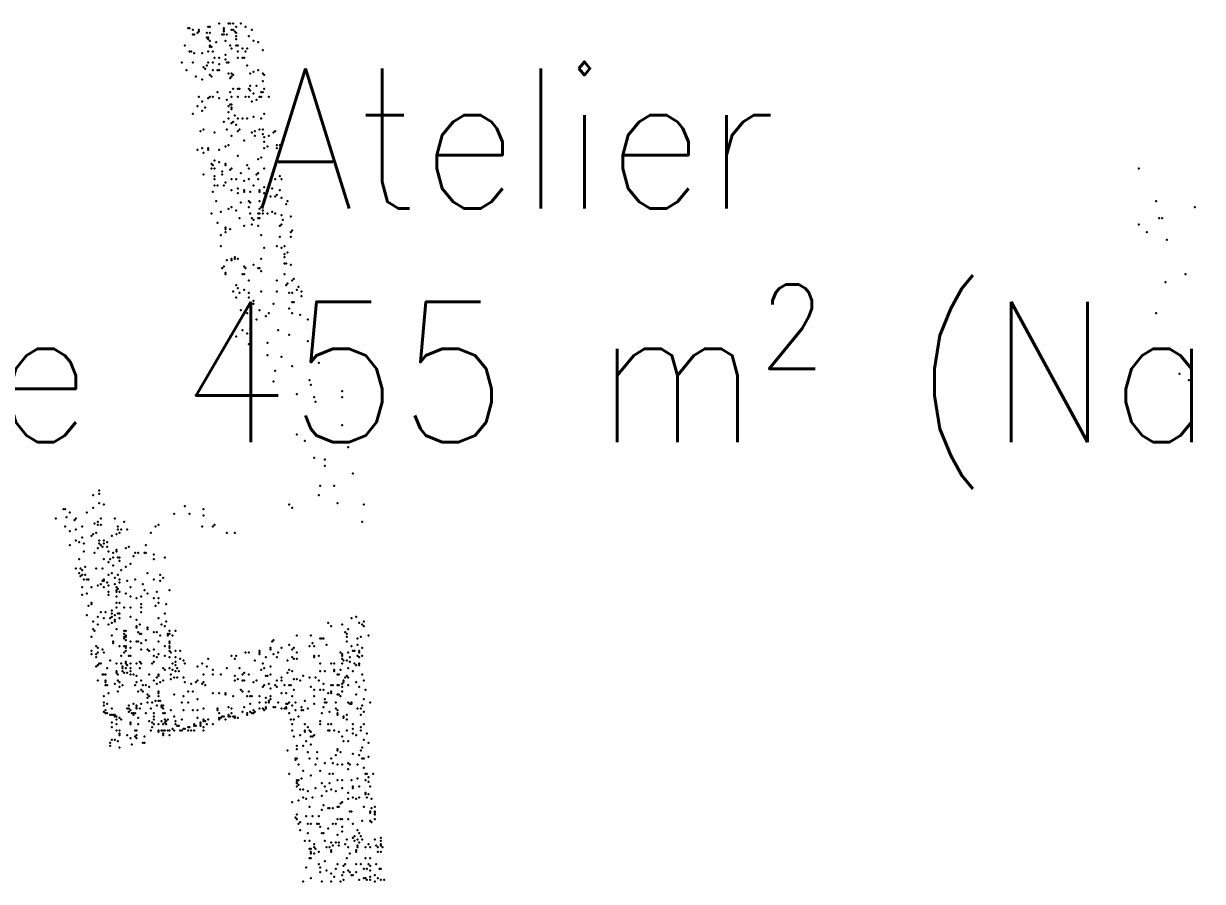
# Model space of a CAD drawing. Header units: metres. Extents: x -48 to 37.9, y -50 to 30.1.
# Drawn here: x 2.52 to 10.09, y 13.56 to 19.07 of the extents above; entities that cross this region are included whole.
import ezdxf

# ---------------------------------------------------------------- set-up
doc = ezdxf.new("R2010")
doc.units = ezdxf.units.M
doc.layers.add('NAVVIS-LABELS', color=5, linetype='Continuous')
doc.layers.add('NAVVIS-NUAGE-0', color=8, linetype='Continuous')
doc.styles.add('textstyle3', font='')
doc.styles.get('textstyle3').set_extended_font_data('Standard')

msp = doc.modelspace()

# ---------------------------------------------------------------- linework, layer by layer
at = {"layer": 'NAVVIS-NUAGE-0'}
for p in [(3.576, 19.037), (3.586, 19.037), (3.606, 19.027), (3.646, 19.027), (3.646, 19.017), (3.706, 19.047), (3.716, 19.047), (3.776, 19.067), (3.806, 19.037), (3.806, 19.027), (3.806, 19.017), (3.836, 19.067), (3.846, 19.067), (3.856, 19.027), (3.866, 19.067), (3.866, 19.027), (3.876, 19.017), (3.886, 19.047), (3.916, 19.067), (3.946, 19.047), (3.986, 19.027), (3.606, 18.997), (3.616, 18.997), (3.636, 19.007), (3.696, 19.007), (3.696, 18.977), (3.706, 18.977), (3.706, 18.967), (3.716, 19.007), (3.716, 18.957), (3.756, 18.947), (3.796, 18.997), (3.806, 18.997), (3.816, 18.957), (3.826, 18.997), (3.886, 19.007), (3.886, 18.987), (3.886, 18.967), (3.966, 18.987), (3.996, 18.957), (4.026, 18.947), (3.556, 18.927), (3.586, 18.887), (3.596, 18.887), (3.596, 18.887), (3.616, 18.877), (3.666, 18.877), (3.706, 18.887), (3.716, 18.927), (3.716, 18.917), (3.726, 18.917), (3.736, 18.887), (3.816, 18.867), (3.846, 18.927), (3.856, 18.907), (3.886, 18.927), (3.896, 18.927), (3.896, 18.887), (3.926, 18.907), (3.946, 18.887), (3.956, 18.907), (4.056, 18.897), (3.536, 18.817), (3.606, 18.817), (3.676, 18.787), (3.696, 18.797), (3.706, 18.817), (3.736, 18.817), (3.746, 18.847), (3.776, 18.847), (3.776, 18.807), (3.816, 18.837), (3.826, 18.817), (3.836, 18.817), (3.896, 18.847), (3.926, 18.847), (3.936, 18.847), (3.956, 18.797), (3.566, 18.767), (3.626, 18.727), (3.686, 18.777), (3.716, 18.737), (3.726, 18.727), (3.736, 18.767), (3.766, 18.767), (3.776, 18.767), (3.836, 18.747), (3.846, 18.717), (3.856, 18.747), (3.856, 18.727), (3.866, 18.737), (3.976, 18.747), (3.996, 18.757), (4.026, 18.767), (4.056, 18.747), (4.066, 18.737), (3.666, 18.707), (3.866, 18.647), (3.896, 18.647), (3.906, 18.647), (3.966, 18.647), (3.976, 18.667), (3.976, 18.637), (4.016, 18.667), (4.056, 18.697), (4.066, 18.647), (3.646, 18.597), (3.666, 18.567), (3.666, 18.567), (3.706, 18.587), (3.716, 18.597), (3.736, 18.597), (3.766, 18.627), (3.776, 18.587), (3.826, 18.577), (3.846, 18.627), (3.856, 18.597), (3.896, 18.597), (3.946, 18.597), (3.966, 18.597), (3.986, 18.567), (3.996, 18.617), (4.016, 18.577), (4.036, 18.597), (4.036, 18.597), (4.046, 18.627), (4.046, 18.597), (4.056, 18.627), (4.096, 18.597), (3.606, 18.487), (3.636, 18.537), (3.666, 18.507), (3.686, 18.527), (3.836, 18.537), (3.836, 18.497), (3.846, 18.547), (3.856, 18.547), (3.856, 18.527), (3.856, 18.517), (4.066, 18.487), (3.806, 18.437), (3.836, 18.457), (3.856, 18.427), (3.866, 18.437), (3.876, 18.477), (3.886, 18.417), (3.896, 18.457), (3.926, 18.457), (3.956, 18.457), (3.996, 18.467), (4.046, 18.457), (3.656, 18.377), (3.676, 18.387), (3.746, 18.367), (3.826, 18.387), (3.856, 18.347), (3.896, 18.377), (3.906, 18.387), (3.986, 18.367), (4.006, 18.377), (4.006, 18.347), (4.036, 18.387), (4.056, 18.387), (4.056, 18.357), (4.066, 18.337), (4.096, 18.347), (4.126, 18.367), (4.136, 18.377), (3.636, 18.257), (3.666, 18.267), (3.706, 18.267), (3.706, 18.257), (3.776, 18.257), (3.816, 18.277), (3.836, 18.287), (3.936, 18.317), (4.066, 18.307), (4.066, 18.267), (4.086, 18.277), (4.146, 18.287), (4.146, 18.267), (4.166, 18.287), (3.676, 18.237), (3.746, 18.187), (3.896, 18.217), (4.026, 18.197), (4.046, 18.207), (3.726, 18.167), (3.726, 18.137), (3.736, 18.157), (3.746, 18.137), (3.776, 18.177), (3.796, 18.117), (3.816, 18.167), (3.816, 18.157), (3.846, 18.127), (3.856, 18.137), (3.916, 18.107), (3.956, 18.157), (3.966, 18.137), (4.026, 18.107), (4.066, 18.137), (9.686, 18.137), (3.676, 18.097), (3.746, 18.087), (3.746, 18.067), (3.796, 18.097), (3.816, 18.047), (3.856, 18.067), (3.886, 18.067), (3.936, 18.057), (3.966, 18.067), (4.016, 18.097), (4.026, 18.067), (4.136, 18.067), (4.166, 18.087), (4.176, 18.067), (3.736, 17.987), (3.746, 18.027), (3.766, 18.027), (3.806, 18.027), (3.856, 17.997), (3.896, 18.007), (3.896, 17.977), (3.936, 17.997), (3.936, 17.987), (3.976, 17.987), (3.996, 18.027), (4.036, 17.997), (4.036, 17.987), (4.066, 18.017), (4.066, 17.977), (4.106, 17.957), (4.116, 18.007), (4.136, 17.957), (4.146, 17.967), (4.166, 17.997), (3.756, 17.927), (3.836, 17.877), (3.856, 17.887), (3.916, 17.917), (3.966, 17.927), (3.966, 17.887), (3.976, 17.917), (4.036, 17.927), (4.036, 17.877), (4.046, 17.887), (4.176, 17.947), (4.206, 17.907), (4.216, 17.927), (9.796, 17.927), (10.046, 17.887), (3.726, 17.847), (3.786, 17.857), (3.886, 17.867), (3.906, 17.817), (3.906, 17.817), (3.976, 17.847), (3.986, 17.817), (3.996, 17.807), (4.026, 17.847), (4.026, 17.817), (4.036, 17.847), (4.036, 17.817), (4.056, 17.867), (4.056, 17.847), (4.086, 17.847), (4.116, 17.857), (4.136, 17.847), (4.176, 17.837), (4.186, 17.807), (4.236, 17.827), (9.816, 17.817), (9.836, 17.817), (3.766, 17.787), (3.816, 17.757), (3.816, 17.747), (3.816, 17.727), (3.846, 17.747), (3.936, 17.767), (3.986, 17.777), (4.026, 17.767), (4.166, 17.767), (4.176, 17.777), (4.236, 17.727), (4.246, 17.737), (9.686, 17.777), (9.736, 17.727), (3.786, 17.707), (4.046, 17.707), (4.166, 17.697), (4.236, 17.697), (9.866, 17.677), (3.786, 17.637), (4.066, 17.627), (4.146, 17.637), (4.176, 17.627), (4.196, 17.637), (4.196, 17.587), (4.216, 17.597), (3.806, 17.507), (3.826, 17.547), (3.856, 17.557), (3.856, 17.547), (3.876, 17.567), (3.876, 17.557), (3.896, 17.557), (3.936, 17.507), (3.996, 17.517), (4.046, 17.557), (4.196, 17.567), (4.196, 17.527), (4.206, 17.527), (4.236, 17.517), (3.796, 17.497), (3.816, 17.467), (3.816, 17.457), (3.926, 17.457), (3.936, 17.457), (3.946, 17.497), (4.026, 17.497), (4.036, 17.497), (4.046, 17.477), (4.196, 17.457), (4.256, 17.427), (9.986, 17.457), (3.866, 17.347), (3.886, 17.387), (3.896, 17.367), (3.936, 17.357), (3.936, 17.357), (3.966, 17.417), (4.046, 17.347), (4.146, 17.417), (4.146, 17.347), (4.206, 17.387), (4.216, 17.397), (4.246, 17.417), (4.276, 17.357), (4.286, 17.377), (4.306, 17.347), (9.856, 17.407), (3.886, 17.307), (3.906, 17.337), (3.966, 17.337), (3.966, 17.307), (3.996, 17.287), (4.226, 17.337), (4.246, 17.337), (4.246, 17.277), (4.256, 17.277), (4.306, 17.317), (3.916, 17.227), (3.956, 17.207), (3.996, 17.267), (4.036, 17.227), (4.096, 17.207), (4.126, 17.267), (4.226, 17.237), (4.246, 17.207), (4.296, 17.197), (9.796, 17.207), (4.016, 17.167), (4.076, 17.187), (4.346, 17.167), (3.886, 17.057), (3.926, 17.097), (3.956, 17.077), (3.976, 17.107), (4.156, 17.097), (4.226, 17.067), (3.966, 17.007), (4.086, 17.017), (4.346, 17.027), (4.086, 16.937), (4.176, 16.927), (4.136, 16.837), (4.246, 16.867), (4.416, 16.887), (9.946, 16.817), (4.126, 16.767), (4.356, 16.777), (4.366, 16.747), (10.006, 16.777), (4.276, 16.687), (4.386, 16.667), (4.566, 16.707), (4.566, 16.667), (4.396, 16.637), (4.356, 16.497), (4.566, 16.487), (4.276, 16.427), (4.326, 16.387), (4.606, 16.347), (4.386, 16.277), (4.456, 16.267), (4.456, 16.227), (4.636, 16.177), (3.006, 16.067), (4.426, 16.097), (4.516, 16.097), (2.966, 16.037), (3.006, 16.047), (3.006, 15.987), (4.416, 16.037), (4.536, 15.987), (2.776, 15.947), (2.786, 15.947), (2.816, 15.927), (2.926, 15.927), (2.966, 15.957), (3.036, 15.977), (3.486, 15.917), (3.556, 15.967), (3.586, 15.917), (3.676, 15.947), (4.226, 15.977), (4.246, 15.957), (4.706, 15.977), (2.726, 15.887), (2.786, 15.837), (2.796, 15.897), (2.846, 15.877), (2.856, 15.887), (2.896, 15.837), (2.976, 15.857), (2.996, 15.867), (2.996, 15.847), (3.016, 15.887), (3.016, 15.847), (3.106, 15.887), (3.126, 15.837), (3.166, 15.867), (3.366, 15.837), (3.386, 15.847), (3.666, 15.837), (3.676, 15.907), (3.736, 15.837), (3.746, 15.847), (4.696, 15.867), (2.816, 15.807), (2.856, 15.817), (2.896, 15.767), (2.956, 15.777), (2.966, 15.787), (2.986, 15.797), (3.086, 15.777), (3.116, 15.787), (3.126, 15.817), (3.136, 15.797), (3.146, 15.817), (3.186, 15.817), (3.336, 15.797), (3.826, 15.797), (3.876, 15.797), (2.816, 15.717), (2.856, 15.747), (2.876, 15.737), (2.906, 15.727), (2.996, 15.697), (3.006, 15.747), (3.006, 15.727), (3.016, 15.717), (3.026, 15.707), (3.036, 15.747), (3.036, 15.727), (3.056, 15.737), (3.056, 15.707), (3.056, 15.707), (3.116, 15.687), (3.176, 15.697), (3.196, 15.707), (3.306, 15.717), (2.876, 15.627), (2.906, 15.677), (2.976, 15.667), (3.036, 15.627), (3.066, 15.677), (3.066, 15.607), (3.076, 15.627), (3.096, 15.667), (3.096, 15.637), (3.116, 15.677), (3.126, 15.637), (3.136, 15.637), (3.136, 15.617), (3.226, 15.647), (3.236, 15.667), (3.256, 15.667), (3.296, 15.667), (3.306, 15.667), (3.356, 15.657), (3.356, 15.627), (3.426, 15.637), (2.856, 15.567), (2.876, 15.537), (2.886, 15.567), (2.896, 15.557), (2.916, 15.577), (2.986, 15.567), (3.026, 15.567), (3.086, 15.537), (3.096, 15.587), (3.146, 15.557), (3.176, 15.577), (3.206, 15.597), (3.316, 15.537), (2.886, 15.517), (2.896, 15.527), (2.906, 15.497), (2.916, 15.527), (2.926, 15.497), (2.936, 15.497), (2.996, 15.457), (3.016, 15.467), (3.026, 15.487), (3.036, 15.497), (3.036, 15.487), (3.056, 15.477), (3.066, 15.527), (3.066, 15.527), (3.066, 15.457), (3.106, 15.507), (3.106, 15.467), (3.126, 15.527), (3.136, 15.497), (3.136, 15.477), (3.186, 15.487), (3.236, 15.497), (3.286, 15.467), (3.356, 15.497), (3.396, 15.527), (3.396, 15.487), (3.416, 15.507), (2.896, 15.447), (2.896, 15.397), (2.926, 15.407), (2.956, 15.447), (3.036, 15.447), (3.066, 15.417), (3.066, 15.397), (3.116, 15.447), (3.116, 15.427), (3.116, 15.417), (3.116, 15.387), (3.126, 15.437), (3.136, 15.417), (3.176, 15.407), (3.206, 15.447), (3.206, 15.387), (3.276, 15.387), (3.296, 15.427), (3.316, 15.407), (3.376, 15.417), (3.456, 15.427), (2.936, 15.327), (2.956, 15.347), (2.956, 15.337), (3.116, 15.347), (3.116, 15.317), (3.136, 15.347), (3.166, 15.317), (3.206, 15.317), (3.246, 15.377), (3.276, 15.337), (3.276, 15.317), (3.356, 15.377), (3.366, 15.327), (3.386, 15.377), (3.386, 15.347), (3.436, 15.337), (2.926, 15.267), (2.966, 15.227), (2.996, 15.257), (3.016, 15.287), (3.036, 15.247), (3.046, 15.287), (3.076, 15.247), (3.086, 15.297), (3.086, 15.277), (3.086, 15.257), (3.106, 15.267), (3.106, 15.237), (3.106, 15.227), (3.126, 15.277), (3.136, 15.277), (3.136, 15.247), (3.206, 15.257), (3.246, 15.237), (3.276, 15.287), (3.386, 15.247), (3.426, 15.277), (3.436, 15.227), (4.626, 15.247), (4.656, 15.257), (4.706, 15.227), (2.966, 15.177), (2.976, 15.167), (2.996, 15.207), (3.066, 15.207), (3.086, 15.217), (3.116, 15.177), (3.166, 15.167), (3.176, 15.167), (3.176, 15.167), (3.246, 15.197), (3.246, 15.187), (3.256, 15.157), (3.266, 15.207), (3.316, 15.187), (3.316, 15.177), (3.356, 15.157), (3.376, 15.157), (3.406, 15.207), (3.426, 15.197), (3.456, 15.167), (3.496, 15.167), (4.476, 15.217), (4.496, 15.197), (4.566, 15.207), (4.586, 15.157), (4.606, 15.177), (4.676, 15.217), (4.696, 15.207), (4.706, 15.197), (2.956, 15.127), (3.086, 15.137), (3.096, 15.097), (3.096, 15.087), (3.166, 15.147), (3.166, 15.127), (3.166, 15.117), (3.176, 15.137), (3.176, 15.127), (3.176, 15.107), (3.206, 15.097), (3.246, 15.097), (3.256, 15.097), (3.266, 15.147), (3.276, 15.147), (3.276, 15.147), (3.276, 15.087), (3.306, 15.107), (3.386, 15.097), (3.396, 15.137), (3.446, 15.147), (3.446, 15.137), (3.456, 15.147), (3.456, 15.097), (3.456, 15.087), (3.476, 15.137), (4.116, 15.097), (4.126, 15.107), (4.226, 15.077), (4.276, 15.137), (4.366, 15.137), (4.376, 15.087), (4.426, 15.117), (4.436, 15.117), (4.446, 15.117), (4.466, 15.077), (4.596, 15.147), (4.596, 15.127), (4.596, 15.097), (4.666, 15.117), (4.666, 15.077), (4.686, 15.127), (4.736, 15.137), (2.956, 15.037), (2.956, 15.037), (2.956, 15.017), (2.986, 15.067), (2.986, 15.017), (2.996, 15.057), (2.996, 15.027), (3.026, 15.047), (3.036, 15.027), (3.036, 15.027), (3.136, 15.067), (3.146, 15.007), (3.166, 15.067), (3.166, 15.027), (3.176, 15.067), (3.176, 15.057), (3.176, 15.037), (3.196, 15.007), (3.206, 15.057), (3.206, 15.057), (3.206, 15.007), (3.276, 15.047), (3.316, 15.047), (3.326, 15.037), (3.356, 15.047), (3.356, 15.007), (3.386, 15.017), (3.426, 15.067), (3.426, 15.007), (3.456, 15.067), (3.456, 15.057), (3.456, 15.037), (3.466, 15.027), (3.496, 15.037), (3.526, 15.037), (3.856, 15.007), (3.886, 15.007), (3.946, 15.027), (3.966, 15.027), (4.036, 15.037), (4.036, 15.027), (4.036, 15.027), (4.036, 15.017), (4.106, 15.057), (4.106, 15.047), (4.126, 15.017), (4.156, 15.027), (4.176, 15.057), (4.246, 15.047), (4.256, 15.057), (4.276, 15.027), (4.356, 15.067), (4.386, 15.067), (4.386, 15.007), (4.416, 15.007), (4.556, 15.027), (4.566, 15.017), (4.566, 15.007), (4.606, 15.027), (4.626, 15.067), (4.636, 15.037), (4.646, 15.037), (4.666, 15.007), (4.676, 15.037), (4.676, 15.027), (4.696, 15.057), (4.696, 15.007), (2.986, 14.997), (2.986, 14.937), (2.996, 14.947), (3.006, 14.957), (3.016, 14.957), (3.056, 14.927), (3.076, 14.977), (3.116, 14.957), (3.146, 14.957), (3.156, 14.937), (3.156, 14.927), (3.176, 14.967), (3.176, 14.957), (3.176, 14.927), (3.186, 14.947), (3.206, 14.957), (3.206, 14.927), (3.246, 14.957), (3.266, 14.967), (3.266, 14.927), (3.276, 14.957), (3.346, 14.957), (3.356, 14.967), (3.376, 14.997), (3.416, 14.927), (3.456, 14.997), (3.456, 14.927), (3.476, 14.957), (3.496, 14.997), (3.496, 14.967), (3.496, 14.947), (3.506, 14.927), (3.526, 14.987), (3.546, 14.977), (3.556, 14.957), (3.636, 14.937), (3.666, 14.957), (3.696, 14.937), (3.706, 14.987), (3.826, 14.927), (3.876, 14.987), (3.906, 14.927), (4.006, 14.977), (4.056, 14.957), (4.066, 14.927), (4.076, 14.997), (4.106, 14.937), (4.146, 14.997), (4.216, 14.977), (4.246, 14.997), (4.256, 14.987), (4.276, 14.987), (4.276, 14.987), (4.386, 14.997), (4.426, 14.957), (4.496, 14.957), (4.516, 14.957), (4.566, 14.987), (4.566, 14.957), (4.576, 14.977), (4.596, 14.977), (4.606, 14.927), (4.616, 14.997), (4.616, 14.967), (4.646, 14.957), (4.656, 14.947), (4.676, 14.997), (4.676, 14.957), (4.676, 14.947), (2.996, 14.847), (3.026, 14.887), (3.036, 14.887), (3.046, 14.887), (3.046, 14.847), (3.116, 14.907), (3.116, 14.897), (3.126, 14.887), (3.126, 14.847), (3.156, 14.907), (3.156, 14.907), (3.166, 14.897), (3.186, 14.897), (3.206, 14.907), (3.206, 14.887), (3.226, 14.887), (3.226, 14.887), (3.246, 14.877), (3.276, 14.847), (3.326, 14.887), (3.356, 14.847), (3.376, 14.867), (3.386, 14.887), (3.386, 14.877), (3.416, 14.847), (3.426, 14.917), (3.466, 14.887), (3.466, 14.857), (3.476, 14.917), (3.486, 14.867), (3.496, 14.907), (3.506, 14.867), (3.516, 14.907), (3.546, 14.867), (3.636, 14.847), (3.676, 14.887), (3.736, 14.917), (3.736, 14.887), (3.786, 14.887), (3.876, 14.877), (3.876, 14.847), (3.896, 14.857), (3.926, 14.887), (3.926, 14.847), (3.936, 14.897), (3.936, 14.847), (3.966, 14.887), (4.016, 14.847), (4.046, 14.917), (4.076, 14.877), (4.086, 14.877), (4.106, 14.887), (4.146, 14.847), (4.176, 14.867), (4.176, 14.847), (4.216, 14.897), (4.226, 14.917), (4.246, 14.907), (4.256, 14.857), (4.276, 14.857), (4.296, 14.847), (4.316, 14.877), (4.356, 14.867), (4.396, 14.867), (4.416, 14.847), (4.426, 14.907), (4.456, 14.907), (4.516, 14.917), (4.516, 14.907), (4.536, 14.887), (4.546, 14.887), (4.556, 14.917), (4.576, 14.847), (4.586, 14.867), (4.596, 14.877), (4.606, 14.867), (4.636, 14.907), (4.696, 14.887), (4.706, 14.847), (3.046, 14.837), (3.046, 14.817), (3.056, 14.817), (3.106, 14.827), (3.126, 14.777), (3.136, 14.837), (3.136, 14.807), (3.156, 14.817), (3.236, 14.817), (3.246, 14.837), (3.256, 14.777), (3.276, 14.787), (3.286, 14.817), (3.286, 14.777), (3.306, 14.817), (3.326, 14.807), (3.376, 14.827), (3.386, 14.777), (3.396, 14.837), (3.556, 14.837), (3.576, 14.777), (3.596, 14.827), (3.606, 14.777), (3.626, 14.837), (3.666, 14.827), (3.676, 14.837), (3.686, 14.817), (3.916, 14.787), (3.926, 14.777), (3.966, 14.777), (3.996, 14.837), (4.056, 14.807), (4.066, 14.817), (4.096, 14.827), (4.106, 14.797), (4.136, 14.817), (4.146, 14.807), (4.196, 14.817), (4.226, 14.817), (4.236, 14.817), (4.256, 14.787), (4.366, 14.807), (4.386, 14.787), (4.426, 14.787), (4.446, 14.827), (4.446, 14.787), (4.496, 14.817), (4.496, 14.777), (4.506, 14.817), (4.536, 14.817), (4.546, 14.817), (4.566, 14.827), (4.566, 14.807), (4.566, 14.777), (4.576, 14.837), (4.606, 14.817), (4.656, 14.837), (4.676, 14.807), (4.716, 14.787), (3.036, 14.747), (3.036, 14.707), (3.056, 14.697), (3.066, 14.767), (3.226, 14.697), (3.276, 14.697), (3.316, 14.757), (3.316, 14.737), (3.316, 14.707), (3.326, 14.747), (3.346, 14.707), (3.366, 14.717), (3.386, 14.767), (3.386, 14.747), (3.386, 14.717), (3.386, 14.717), (3.396, 14.717), (3.486, 14.757), (3.536, 14.707), (3.546, 14.747), (3.576, 14.707), (3.636, 14.727), (3.736, 14.767), (3.776, 14.767), (3.816, 14.767), (3.816, 14.757), (3.866, 14.747), (3.956, 14.747), (3.956, 14.747), (3.976, 14.747), (3.976, 14.697), (3.986, 14.747), (4.036, 14.747), (4.036, 14.707), (4.076, 14.737), (4.076, 14.707), (4.096, 14.717), (4.096, 14.707), (4.106, 14.747), (4.106, 14.727), (4.156, 14.707), (4.176, 14.767), (4.206, 14.767), (4.206, 14.697), (4.216, 14.697), (4.226, 14.707), (4.246, 14.747), (4.266, 14.707), (4.326, 14.717), (4.386, 14.747), (4.386, 14.697), (4.456, 14.727), (4.456, 14.707), (4.466, 14.707), (4.476, 14.767), (4.496, 14.767), (4.496, 14.767), (4.526, 14.707), (4.536, 14.757), (4.546, 14.757), (4.556, 14.747), (4.606, 14.707), (4.616, 14.697), (4.626, 14.707), (4.626, 14.697), (4.656, 14.757), (4.706, 14.727), (4.746, 14.707), (3.036, 14.687), (3.036, 14.647), (3.046, 14.657), (3.046, 14.637), (3.056, 14.637), (3.076, 14.627), (3.086, 14.667), (3.086, 14.627), (3.096, 14.627), (3.106, 14.627), (3.186, 14.667), (3.196, 14.687), (3.196, 14.667), (3.196, 14.647), (3.206, 14.657), (3.216, 14.637), (3.226, 14.637), (3.226, 14.627), (3.236, 14.637), (3.246, 14.687), (3.246, 14.677), (3.246, 14.667), (3.266, 14.667), (3.306, 14.637), (3.336, 14.667), (3.356, 14.637), (3.376, 14.687), (3.406, 14.687), (3.406, 14.677), (3.416, 14.687), (3.416, 14.667), (3.416, 14.667), (3.416, 14.637), (3.416, 14.637), (3.426, 14.637), (3.466, 14.657), (3.546, 14.657), (3.606, 14.657), (3.636, 14.657), (3.676, 14.667), (3.766, 14.667), (3.766, 14.657), (3.776, 14.637), (3.836, 14.677), (3.836, 14.627), (3.856, 14.667), (3.856, 14.637), (3.926, 14.647), (3.936, 14.677), (3.956, 14.637), (3.956, 14.627), (3.976, 14.647), (3.986, 14.637), (3.996, 14.657), (3.996, 14.637), (4.006, 14.647), (4.036, 14.667), (4.056, 14.667), (4.066, 14.657), (4.076, 14.677), (4.076, 14.667), (4.126, 14.677), (4.126, 14.677), (4.136, 14.677), (4.136, 14.677), (4.176, 14.667), (4.196, 14.667), (4.206, 14.677), (4.206, 14.667), (4.206, 14.667), (4.226, 14.637), (4.246, 14.687), (4.266, 14.657), (4.306, 14.677), (4.306, 14.657), (4.316, 14.657), (4.346, 14.667), (4.436, 14.637), (4.446, 14.677), (4.486, 14.647), (4.526, 14.667), (4.536, 14.657), (4.536, 14.637), (4.536, 14.627), (4.596, 14.627), (4.666, 14.667), (4.686, 14.667), (4.686, 14.627), (4.696, 14.687), (4.706, 14.647), (3.086, 14.577), (3.086, 14.547), (3.106, 14.617), (3.116, 14.617), (3.116, 14.597), (3.116, 14.567), (3.136, 14.607), (3.146, 14.597), (3.206, 14.577), (3.206, 14.577), (3.206, 14.567), (3.256, 14.607), (3.256, 14.567), (3.326, 14.587), (3.346, 14.577), (3.346, 14.547), (3.356, 14.617), (3.356, 14.597), (3.356, 14.567), (3.386, 14.567), (3.406, 14.587), (3.416, 14.567), (3.426, 14.597), (3.426, 14.577), (3.436, 14.587), (3.436, 14.567), (3.446, 14.597), (3.486, 14.617), (3.496, 14.587), (3.496, 14.567), (3.506, 14.557), (3.516, 14.557), (3.536, 14.597), (3.576, 14.547), (3.586, 14.547), (3.616, 14.567), (3.616, 14.557), (3.626, 14.557), (3.636, 14.607), (3.656, 14.577), (3.656, 14.567), (3.656, 14.557), (3.676, 14.597), (3.676, 14.587), (3.676, 14.547), (3.686, 14.587), (3.696, 14.567), (3.706, 14.597), (3.736, 14.567), (3.776, 14.607), (3.776, 14.607), (3.776, 14.597), (3.786, 14.607), (3.796, 14.617), (3.806, 14.617), (3.816, 14.597), (3.836, 14.617), (3.846, 14.617), (3.866, 14.617), (3.876, 14.617), (3.876, 14.617), (3.876, 14.607), (3.896, 14.607), (4.236, 14.597), (4.246, 14.567), (4.256, 14.597), (4.286, 14.617), (4.326, 14.567), (4.346, 14.547), (4.426, 14.587), (4.426, 14.567), (4.476, 14.567), (4.496, 14.567), (4.576, 14.617), (4.576, 14.607), (4.596, 14.597), (4.636, 14.567), (4.686, 14.547), (4.706, 14.567), (3.116, 14.527), (3.136, 14.527), (3.136, 14.507), (3.136, 14.497), (3.186, 14.497), (3.206, 14.477), (3.236, 14.527), (3.236, 14.487), (3.246, 14.527), (3.246, 14.497), (3.246, 14.477), (3.296, 14.487), (3.336, 14.527), (3.386, 14.527), (3.386, 14.517), (3.406, 14.527), (3.416, 14.527), (3.416, 14.507), (3.416, 14.497), (3.426, 14.527), (3.426, 14.527), (3.446, 14.527), (3.446, 14.527), (3.456, 14.527), (3.456, 14.527), (3.456, 14.497), (3.476, 14.537), (3.486, 14.527), (3.526, 14.527), (3.536, 14.527), (3.546, 14.537), (3.556, 14.537), (3.576, 14.527), (3.596, 14.527), (3.616, 14.527), (3.676, 14.527), (4.246, 14.527), (4.256, 14.487), (4.296, 14.497), (4.326, 14.527), (4.326, 14.517), (4.356, 14.527), (4.366, 14.517), (4.366, 14.487), (4.376, 14.487), (4.386, 14.497), (4.476, 14.527), (4.486, 14.527), (4.516, 14.527), (4.546, 14.517), (4.566, 14.487), (4.596, 14.527), (4.636, 14.537), (4.636, 14.507), (4.656, 14.497), (4.686, 14.527), (4.726, 14.507), (3.076, 14.447), (3.076, 14.427), (3.086, 14.467), (3.106, 14.467), (3.126, 14.457), (3.136, 14.417), (3.216, 14.437), (3.286, 14.447), (3.296, 14.447), (4.216, 14.397), (4.276, 14.427), (4.276, 14.407), (4.316, 14.427), (4.336, 14.457), (4.366, 14.437), (4.536, 14.407), (4.536, 14.397), (4.576, 14.457), (4.606, 14.457), (4.686, 14.397), (4.696, 14.417), (4.706, 14.467), (4.736, 14.447), (4.266, 14.347), (4.266, 14.337), (4.276, 14.347), (4.346, 14.387), (4.356, 14.347), (4.406, 14.387), (4.406, 14.387), (4.406, 14.347), (4.456, 14.317), (4.496, 14.347), (4.506, 14.317), (4.526, 14.367), (4.556, 14.387), (4.606, 14.317), (4.636, 14.377), (4.636, 14.377), (4.676, 14.367), (4.696, 14.347), (4.706, 14.347), (4.736, 14.357), (4.226, 14.247), (4.286, 14.307), (4.316, 14.267), (4.396, 14.307), (4.426, 14.267), (4.486, 14.247), (4.506, 14.247), (4.536, 14.307), (4.566, 14.307), (4.606, 14.277), (4.616, 14.307), (4.666, 14.307), (4.706, 14.287), (4.716, 14.247), (4.726, 14.247), (4.766, 14.247), (4.276, 14.207), (4.276, 14.197), (4.276, 14.187), (4.276, 14.167), (4.286, 14.207), (4.286, 14.177), (4.306, 14.217), (4.366, 14.237), (4.436, 14.187), (4.456, 14.167), (4.486, 14.187), (4.536, 14.207), (4.536, 14.207), (4.566, 14.207), (4.626, 14.207), (4.636, 14.167), (4.666, 14.217), (4.676, 14.167), (4.716, 14.207), (4.736, 14.227), (4.736, 14.197), (4.746, 14.167), (4.296, 14.147), (4.316, 14.147), (4.316, 14.097), (4.346, 14.137), (4.376, 14.097), (4.396, 14.157), (4.436, 14.107), (4.466, 14.137), (4.496, 14.147), (4.526, 14.137), (4.566, 14.157), (4.606, 14.127), (4.636, 14.157), (4.636, 14.097), (4.676, 14.097), (4.716, 14.127), (4.716, 14.117), (4.726, 14.097), (4.736, 14.117), (4.246, 14.067), (4.286, 14.077), (4.336, 14.087), (4.356, 14.037), (4.436, 14.017), (4.446, 14.047), (4.476, 14.027), (4.486, 14.027), (4.506, 14.027), (4.536, 14.037), (4.546, 14.037), (4.556, 14.057), (4.566, 14.067), (4.606, 14.087), (4.606, 14.087), (4.656, 14.087), (4.706, 14.037), (4.756, 14.087), (4.756, 14.027), (4.776, 14.037), (4.266, 13.967), (4.276, 13.987), (4.276, 13.957), (4.336, 13.977), (4.376, 13.977), (4.416, 13.977), (4.536, 13.957), (4.556, 13.957), (4.566, 13.957), (4.606, 13.957), (4.616, 14.007), (4.626, 14.007), (4.696, 13.947), (4.746, 14.007), (4.746, 13.997), (4.746, 13.947), (4.776, 14.007), (4.776, 13.997), (4.776, 13.987), (4.776, 13.957), (4.286, 13.927), (4.296, 13.937), (4.296, 13.887), (4.346, 13.927), (4.346, 13.867), (4.366, 13.927), (4.406, 13.927), (4.416, 13.927), (4.426, 13.907), (4.436, 13.867), (4.446, 13.867), (4.476, 13.897), (4.506, 13.927), (4.526, 13.927), (4.566, 13.907), (4.566, 13.877), (4.636, 13.927), (4.666, 13.887), (4.676, 13.867), (4.756, 13.937), (4.326, 13.817), (4.356, 13.817), (4.386, 13.797), (4.456, 13.817), (4.496, 13.807), (4.506, 13.787), (4.526, 13.807), (4.536, 13.857), (4.546, 13.807), (4.546, 13.787), (4.586, 13.797), (4.596, 13.827), (4.636, 13.837), (4.646, 13.847), (4.646, 13.817), (4.666, 13.827), (4.666, 13.787), (4.676, 13.807), (4.686, 13.847), (4.696, 13.827), (4.736, 13.797), (4.776, 13.827), (4.786, 13.787), (4.816, 13.837), (4.816, 13.817), (4.816, 13.797), (4.816, 13.787), (4.356, 13.767), (4.366, 13.767), (4.366, 13.747), (4.366, 13.737), (4.386, 13.777), (4.386, 13.777), (4.386, 13.737), (4.396, 13.767), (4.416, 13.747), (4.466, 13.777), (4.486, 13.777), (4.496, 13.757), (4.496, 13.747), (4.606, 13.777), (4.616, 13.737), (4.656, 13.757), (4.656, 13.747), (4.666, 13.777), (4.716, 13.777), (4.746, 13.777), (4.796, 13.777), (4.796, 13.747), (4.816, 13.747), (4.826, 13.777), (4.336, 13.647), (4.356, 13.707), (4.366, 13.707), (4.416, 13.667), (4.426, 13.647), (4.456, 13.687), (4.526, 13.637), (4.536, 13.667), (4.576, 13.657), (4.586, 13.667), (4.596, 13.707), (4.656, 13.667), (4.686, 13.667), (4.706, 13.637), (4.716, 13.707), (4.726, 13.637), (4.736, 13.667), (4.746, 13.707), (4.746, 13.657), (4.786, 13.667), (4.806, 13.637), (4.816, 13.637), (4.366, 13.577), (4.426, 13.617), (4.466, 13.627), (4.496, 13.607), (4.516, 13.587), (4.566, 13.597), (4.576, 13.617), (4.576, 13.567), (4.606, 13.627), (4.616, 13.617), (4.626, 13.597), (4.636, 13.597), (4.656, 13.617), (4.676, 13.567), (4.706, 13.577), (4.716, 13.577), (4.726, 13.567), (4.746, 13.627), (4.746, 13.587), (4.746, 13.567), (4.776, 13.597), (4.796, 13.577), (4.816, 13.567), (4.836, 13.567), (4.316, 13.557), (4.436, 13.557), (4.496, 13.557), (4.556, 13.557), (4.776, 13.557)]:
    msp.add_point(p, dxfattribs=at)

# ---------------------------------------------------------------- texts
at = {"layer": 'NAVVIS-LABELS', "insert": (5.6841, 17.429), "char_height": 0.9, "attachment_point": 5, "style": 'textstyle3'}
msp.add_mtext('Atelier\\Pemprise 455 m² (NavVis)', dxfattribs=at)

doc.saveas('drawing.dxf')
